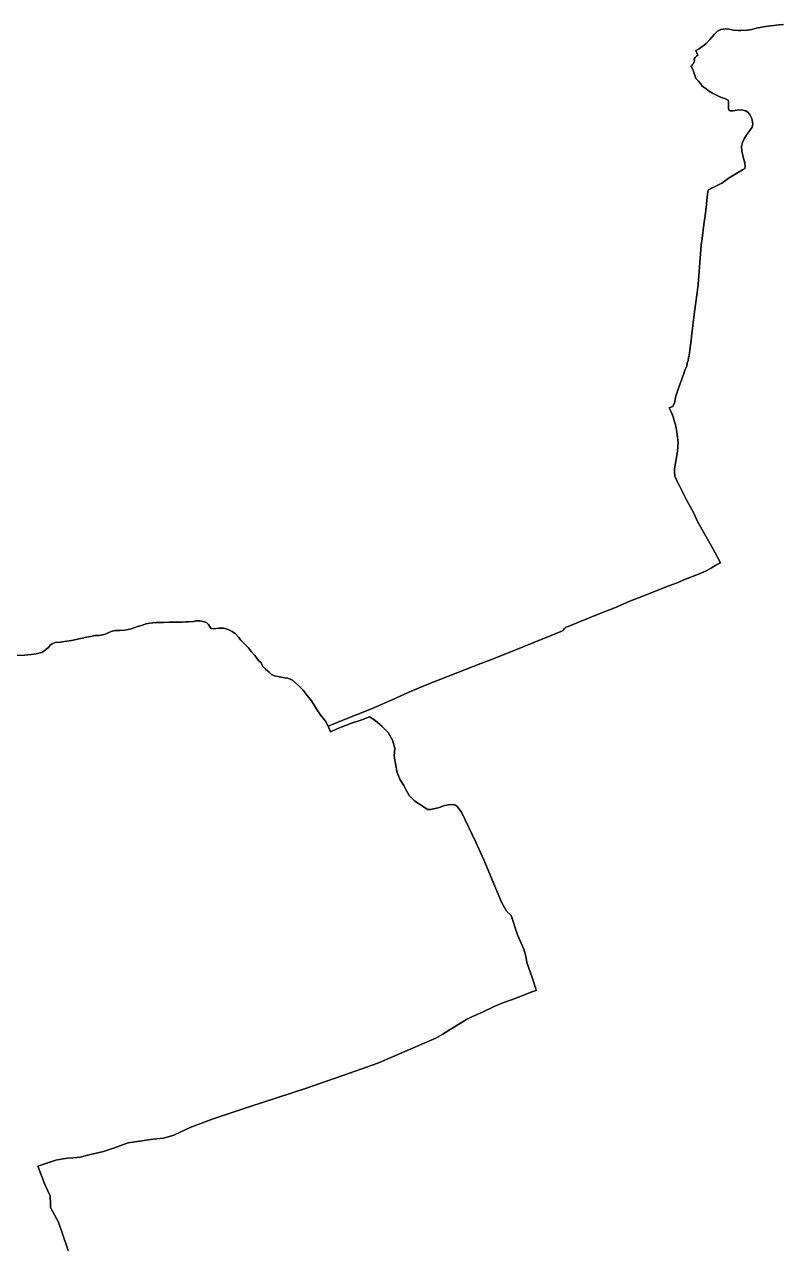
# Model space of a CAD drawing. Header units: metres. Extents: x 245125 to 394351, y 270578 to 4233311.
# Drawn here: x 279087 to 280437, y 4221557 to 4223732 of the extents above; entities that cross this region are included whole.
import ezdxf
from ezdxf.lldxf.tags import DXFTag

# ---------------------------------------------------------------- set-up
doc = ezdxf.new("R2010")
doc.units = ezdxf.units.M
doc.layers.add('ASTOTA', color=7, linetype='Continuous')
doc.layers.add('ΟΡΙΑ ΟΤΑ', color=7, linetype='Continuous')
tags = doc.linetypes.add('HIDDEN', pattern=[0.375, 0.25, -0.125]).pattern_tags.tags
tags[6:7] = [DXFTag(74, 4), DXFTag(75, 0), DXFTag(340, '0'), DXFTag(46, 1.0), DXFTag(50, 0.0), DXFTag(44, 0.0), DXFTag(45, 0.0)]
tags[4:5] = [DXFTag(74, 4), DXFTag(75, 0), DXFTag(340, '0'), DXFTag(46, 1.0), DXFTag(50, 0.0), DXFTag(44, 0.0), DXFTag(45, 0.0)]

msp = doc.modelspace()

# ---------------------------------------------------------------- linework, layer by layer
at = {"layer": 'ASTOTA', "color": 253, "linetype": 'HIDDEN', "ltscale": 300}
for points in [[(280440.6, 4223731.7), (280432.7, 4223730.7), (280408.8, 4223727.9), (280402.3, 4223726.5), (280392.7, 4223724.9), (280384.5, 4223722.8), (280376, 4223721.5), (280364.8, 4223720.7), (280359.9, 4223720.7), (280351.8, 4223721.3), (280343.1, 4223722.9), (280337.2, 4223723.5), (280329, 4223722.7), (280323.2, 4223719.6), (280317.5, 4223714.4), (280309.4, 4223704.6), (280302.7, 4223697.6), (280298.7, 4223694.1), (280294.1, 4223690.9), (280290.5, 4223688.3), (280284.1, 4223685.1), (280288.2, 4223676.8), (280286.4, 4223675.8), (280282.9, 4223672.9), (280281.6, 4223669.7), (280281.7, 4223666.4), (280280.1, 4223661.8), (280278.1, 4223659.4), (280276.2, 4223656.8), (280280, 4223648.7), (280280.6, 4223645.5), (280282.6, 4223641.3), (280284.4, 4223635.3), (280288.6, 4223630.8), (280292.6, 4223626.5), (280295.5, 4223621.7), (280300.2, 4223618.5), (280302.6, 4223616.9), (280307.1, 4223613.2), (280314.1, 4223609.1), (280321.1, 4223605.6), (280327.2, 4223602.5), (280332.2, 4223601), (280337.4, 4223599.1), (280341.8, 4223596.4), (280342.7, 4223594.2), (280342.9, 4223589), (280342.7, 4223582.5), (280343.3, 4223578.7), (280345.8, 4223577.3), (280351.2, 4223577.3), (280357.3, 4223578.7), (280365.2, 4223579.6), (280373.5, 4223577.7), (280377.5, 4223574.5), (280381.5, 4223569.6), (280384.3, 4223563.8), (280386.3, 4223554.6), (280384.7, 4223548.3), (280380.9, 4223542.5), (280375.4, 4223535.3), (280370.4, 4223527.6), (280367.6, 4223521.1), (280366, 4223513.9), (280366.4, 4223505.5), (280369.1, 4223492.6), (280371.5, 4223484.8), (280372.5, 4223478.3), (280371.5, 4223474.6), (280367.7, 4223472.1), (280344, 4223457.8), (280330.6, 4223448.6), (280321.3, 4223443.5), (280310.6, 4223438.4), (280306.5, 4223436.3), (280305.2, 4223429), (280304.1, 4223418.3), (280303.2, 4223410.4), (280300.8, 4223390.2), (280298.9, 4223375), (280295.6, 4223349.9), (280294, 4223338), (280288.8, 4223267.8), (280286.5, 4223253.8), (280282.1, 4223219), (280276.6, 4223175), (280275.8, 4223167.8), (280273.6, 4223151.5), (280272.8, 4223145.6), (280271.3, 4223137), (280270.7, 4223132.2), (280269.2, 4223127.4), (280268.2, 4223122.2), (280265, 4223115), (280263.6, 4223110.7), (280258.7, 4223097.5), (280256.3, 4223091), (280252.7, 4223080.9), (280250.5, 4223074), (280248.9, 4223068.6), (280246.5, 4223057), (280243.4, 4223050.2), (280240, 4223048.8), (280236.8, 4223047.8), (280239.8, 4223042), (280241.5, 4223038), (280243.7, 4223032.1), (280245.7, 4223025.4), (280247.9, 4223017.5), (280249.1, 4223011.5), (280250.3, 4223004.5), (280251.9, 4222995.9), (280252.4, 4222990.4), (280252.6, 4222986), (280252.2, 4222978), (280251.6, 4222970.7), (280250.3, 4222962.9), (280247.8, 4222946.4), (280246.5, 4222938.3), (280246.5, 4222933.5), (280247.2, 4222926.8), (280249.5, 4222920.3), (280254.3, 4222911.1), (280259.5, 4222900.6), (280268.5, 4222882.5), (280280, 4222861.1), (280287.3, 4222845.3), (280314.5, 4222797), (280323, 4222781.4), (280328.3, 4222771.2), (280319.8, 4222767.1), (280312.4, 4222762.5), (280304, 4222757.8), (280296.2, 4222754.4), (280286.2, 4222750.2), (280266.2, 4222742.3), (280250.8, 4222735.6), (280236.4, 4222730.5), (280189.8, 4222711.8), (280166.9, 4222702.9), (280141, 4222692), (280111.7, 4222680.5), (280073.8, 4222664.8), (280056.6, 4222658), (280052.4, 4222656.8), (280050.8, 4222654.8), (280046.4, 4222650.5), (279960.2, 4222615.4), (279916.8, 4222597.9), (279901.1, 4222591.8), (279802.2, 4222553.5), (279775.3, 4222542), (279764.8, 4222537.2), (279758.3, 4222534.2), (279749.4, 4222530.1), (279705.9, 4222510.9), (279680.3, 4222501.1), (279660.6, 4222493.4), (279634.5, 4222482.5), (279628.8, 4222480.1), (279624.1, 4222489.3), (279614.6, 4222501.1), (279608.7, 4222510), (279599, 4222525.5), (279591.3, 4222535), (279584, 4222544.4), (279575.8, 4222553), (279565.1, 4222562.1), (279556.5, 4222565.7), (279551.2, 4222566.7), (279544.4, 4222567.8), (279539.6, 4222568.9), (279533.2, 4222569.9), (279527.4, 4222572.4), (279523.2, 4222576.4), (279516.9, 4222581.8), (279512.3, 4222586.4), (279508.9, 4222593.2), (279504.3, 4222597.4), (279501.7, 4222601.2), (279497.3, 4222606.8), (279491.7, 4222613), (279486.4, 4222619.7), (279472.8, 4222633.4), (279469, 4222638.7), (279463.3, 4222644.6), (279457.4, 4222649.3), (279450.2, 4222652.6), (279442.6, 4222654.9), (279434.4, 4222655.1), (279424.3, 4222653.8), (279419.7, 4222654.6), (279417.1, 4222658.6), (279415.4, 4222661.5), (279411.8, 4222664.8), (279405.7, 4222667.1), (279399.9, 4222668.2), (279392.1, 4222667.9), (279389.2, 4222667.1), (279379.8, 4222666.5), (279374.7, 4222666.1), (279368.2, 4222665.9), (279357.5, 4222665.4), (279345, 4222665.4), (279334.8, 4222664.9), (279328.6, 4222664.9), (279321.7, 4222664.9), (279315.9, 4222664.5), (279310.6, 4222664.1), (279303.9, 4222662.5), (279295.7, 4222659.8), (279288.8, 4222657.8), (279282.6, 4222655.6), (279277.1, 4222654), (279272.2, 4222652.7), (279265.2, 4222651.3), (279257.3, 4222650.8), (279251.9, 4222650.8), (279249, 4222651), (279243.6, 4222649.7), (279238.7, 4222647.8), (279234.2, 4222645.2), (279230.7, 4222644), (279225.9, 4222643.1), (279220.5, 4222641.8), (279216.1, 4222641.9), (279212.4, 4222642.1), (279207.6, 4222641), (279198.2, 4222638.7), (279189.8, 4222637.2), (279171.2, 4222632.8), (279162.4, 4222631.5), (279150.8, 4222630.2), (279142, 4222629.2), (279136.6, 4222627.1), (279133.5, 4222625.1), (279129.6, 4222620.3), (279126, 4222617.4), (279121.3, 4222613.8), (279117.8, 4222611.8), (279112.9, 4222610.4), (279107.9, 4222609.3), (279099, 4222607.9), (279086.9, 4222607.1), (279057, 4222605.8)], [(279178.4, 4221505.5), (279147.6, 4221595.7), (279133.6, 4221622), (279133.4, 4221627.6), (279132.7, 4221642.7), (279128.6, 4221651.7), (279123.5, 4221662.8), (279112, 4221692.6), (279110.8, 4221695.7), (279143.1, 4221706.3), (279152.5, 4221708.3), (279163.6, 4221710.1), (279174.7, 4221710.4), (279187.1, 4221711.8), (279196.8, 4221714.5), (279228, 4221721.8), (279243.8, 4221727.3), (279272.2, 4221737.2), (279291.9, 4221740), (279316.4, 4221743.8), (279335.1, 4221745.5), (279353.7, 4221751), (279383.7, 4221765.1), (279385.8, 4221765.9), (279423.7, 4221780), (279487.5, 4221801.5), (279588, 4221834.1), (279666.8, 4221861.6), (279717, 4221879), (279808.4, 4221918.2), (279820.5, 4221923.7), (279833.4, 4221931.2), (279846, 4221939.5), (279875.4, 4221956.9), (279886.2, 4221962.4), (279903.9, 4221970.3), (279924.7, 4221980.3), (279940.4, 4221986.9), (279955.4, 4221992.3), (279972.9, 4221998.6), (279992.1, 4222006.4), (279999.7, 4222008.9), (279999.1, 4222011.8), (279992.7, 4222031.9), (279983, 4222058.8), (279981.1, 4222070), (279977.4, 4222082.6), (279966.5, 4222107.9), (279955, 4222142.4), (279946.7, 4222150.2), (279938, 4222166.5), (279906.4, 4222241.6), (279891.8, 4222273.1), (279866.6, 4222326.6), (279858.6, 4222337), (279854.4, 4222339.9), (279846.7, 4222340.6), (279836.6, 4222338.6), (279824.9, 4222334.3), (279810.9, 4222331.4), (279805.9, 4222331.9), (279796.2, 4222337.9), (279783.3, 4222346.6), (279773.2, 4222356.7), (279767.2, 4222367), (279763.9, 4222374.5), (279756.9, 4222384.7), (279751.5, 4222397.7), (279748.5, 4222412.9), (279746.3, 4222427.3), (279747.4, 4222440.8), (279743.6, 4222455.4), (279735.4, 4222469.2), (279724.7, 4222479.8), (279712.1, 4222491), (279702.2, 4222496.7), (279688.7, 4222491.8), (279670.4, 4222485.4), (279648.8, 4222477.2), (279633.1, 4222470.4), (279628.8, 4222480.1), (279634.5, 4222482.5), (279660.6, 4222493.4), (279680.3, 4222501.1), (279705.9, 4222510.9), (279749.4, 4222530.1), (279758.3, 4222534.2), (279764.8, 4222537.2), (279775.3, 4222542), (279802.2, 4222553.5), (279901.1, 4222591.8), (279916.8, 4222597.9), (279960.2, 4222615.4), (280046.4, 4222650.5), (280050.8, 4222654.8), (280052.4, 4222656.8), (280056.6, 4222658), (280073.8, 4222664.8), (280111.7, 4222680.5), (280141, 4222692), (280166.9, 4222702.9), (280189.8, 4222711.8), (280236.4, 4222730.5), (280250.8, 4222735.6), (280266.2, 4222742.3), (280286.2, 4222750.2), (280296.2, 4222754.4), (280304, 4222757.8), (280312.4, 4222762.5), (280319.8, 4222767.1), (280328.3, 4222771.2), (280323, 4222781.4), (280314.5, 4222797), (280287.3, 4222845.3), (280280, 4222861.1), (280268.5, 4222882.5), (280259.5, 4222900.6), (280254.3, 4222911.1), (280249.5, 4222920.3), (280247.2, 4222926.8), (280246.5, 4222933.5), (280246.5, 4222938.3), (280247.8, 4222946.4), (280250.3, 4222962.9), (280251.6, 4222970.7), (280252.2, 4222978), (280252.6, 4222986), (280252.4, 4222990.4), (280251.9, 4222995.9), (280250.3, 4223004.5), (280249.1, 4223011.5), (280247.9, 4223017.5), (280245.7, 4223025.4), (280243.7, 4223032.1), (280241.5, 4223038), (280239.8, 4223042), (280236.8, 4223047.8), (280240, 4223048.8), (280243.4, 4223050.2), (280246.5, 4223057), (280248.9, 4223068.6), (280250.5, 4223074), (280252.7, 4223080.9), (280256.3, 4223091), (280258.7, 4223097.5), (280263.6, 4223110.7), (280265, 4223115), (280268.2, 4223122.2), (280269.2, 4223127.4), (280270.7, 4223132.2), (280271.3, 4223137), (280272.8, 4223145.6), (280273.6, 4223151.5), (280275.8, 4223167.8), (280276.6, 4223175), (280282.1, 4223219), (280286.5, 4223253.8), (280288.8, 4223267.8), (280294, 4223338), (280295.6, 4223349.9), (280298.9, 4223375), (280300.8, 4223390.2), (280303.2, 4223410.4), (280304.1, 4223418.3), (280305.2, 4223429), (280306.5, 4223436.3), (280310.6, 4223438.4), (280321.3, 4223443.5), (280330.6, 4223448.6), (280344, 4223457.8), (280367.7, 4223472.1), (280371.5, 4223474.6), (280372.5, 4223478.3), (280371.5, 4223484.8), (280369.1, 4223492.6), (280366.4, 4223505.5), (280366, 4223513.9), (280367.6, 4223521.1), (280370.4, 4223527.6), (280375.4, 4223535.3), (280380.9, 4223542.5), (280384.7, 4223548.3), (280386.3, 4223554.6), (280384.3, 4223563.8), (280381.5, 4223569.6), (280377.5, 4223574.5), (280373.5, 4223577.7), (280365.2, 4223579.6), (280357.3, 4223578.7), (280351.2, 4223577.3), (280345.8, 4223577.3), (280343.3, 4223578.7), (280342.7, 4223582.5), (280342.9, 4223589), (280342.7, 4223594.2), (280341.8, 4223596.4), (280337.4, 4223599.1), (280332.2, 4223601), (280327.2, 4223602.5), (280321.1, 4223605.6), (280314.1, 4223609.1), (280307.1, 4223613.2), (280302.6, 4223616.9), (280300.2, 4223618.5), (280295.5, 4223621.7), (280292.6, 4223626.5), (280288.6, 4223630.8), (280284.4, 4223635.3), (280282.6, 4223641.3), (280280.6, 4223645.5), (280280, 4223648.7), (280276.2, 4223656.8), (280278.1, 4223659.4), (280280.1, 4223661.8), (280281.7, 4223666.4), (280281.6, 4223669.7), (280282.9, 4223672.9), (280286.4, 4223675.8), (280288.2, 4223676.8), (280284.1, 4223685.1), (280290.5, 4223688.3), (280294.1, 4223690.9), (280298.7, 4223694.1), (280302.7, 4223697.6), (280309.4, 4223704.6), (280317.5, 4223714.4), (280323.2, 4223719.6), (280329, 4223722.7), (280337.2, 4223723.5), (280343.1, 4223722.9), (280351.8, 4223721.3), (280359.9, 4223720.7), (280364.8, 4223720.7), (280376, 4223721.5), (280384.5, 4223722.8), (280392.7, 4223724.9), (280402.3, 4223726.5), (280408.8, 4223727.9), (280432.7, 4223730.7), (280440.6, 4223731.7)], [(279178.4, 4221505.5), (279147.6, 4221595.7), (279133.6, 4221622), (279133.4, 4221627.6), (279132.7, 4221642.7), (279128.6, 4221651.7), (279123.5, 4221662.8), (279112, 4221692.6), (279110.8, 4221695.7), (279143.1, 4221706.3), (279152.5, 4221708.3), (279163.6, 4221710.1), (279174.7, 4221710.4), (279187.1, 4221711.8), (279196.8, 4221714.5), (279228, 4221721.8), (279243.8, 4221727.3), (279272.2, 4221737.2), (279291.9, 4221740), (279316.4, 4221743.8), (279335.1, 4221745.5), (279353.7, 4221751), (279383.7, 4221765.1), (279385.8, 4221765.9), (279423.7, 4221780), (279487.5, 4221801.5), (279588, 4221834.1), (279666.8, 4221861.6), (279717, 4221879), (279808.4, 4221918.2), (279820.5, 4221923.7), (279833.4, 4221931.2), (279846, 4221939.5), (279875.4, 4221956.9), (279886.2, 4221962.4), (279903.9, 4221970.3), (279924.7, 4221980.3), (279940.4, 4221986.9), (279955.4, 4221992.3), (279972.9, 4221998.6), (279992.1, 4222006.4), (279999.7, 4222008.9), (279999.1, 4222011.8), (279992.7, 4222031.9), (279983, 4222058.8), (279981.1, 4222070), (279977.4, 4222082.6), (279966.5, 4222107.9), (279955, 4222142.4), (279946.7, 4222150.2), (279938, 4222166.5), (279906.4, 4222241.6), (279891.8, 4222273.1), (279866.6, 4222326.6), (279858.6, 4222337), (279854.4, 4222339.9), (279846.7, 4222340.6), (279836.6, 4222338.6), (279824.9, 4222334.3), (279810.9, 4222331.4), (279805.9, 4222331.9), (279796.2, 4222337.9), (279783.3, 4222346.6), (279773.2, 4222356.7), (279767.2, 4222367), (279763.9, 4222374.5), (279756.9, 4222384.7), (279751.5, 4222397.7), (279748.5, 4222412.9), (279746.3, 4222427.3), (279747.4, 4222440.8), (279743.6, 4222455.4), (279735.4, 4222469.2), (279724.7, 4222479.8), (279712.1, 4222491), (279702.2, 4222496.7), (279688.7, 4222491.8), (279670.4, 4222485.4), (279648.8, 4222477.2), (279633.1, 4222470.4), (279628.8, 4222480.1), (279634.5, 4222482.5), (279660.6, 4222493.4), (279680.3, 4222501.1), (279705.9, 4222510.9), (279749.4, 4222530.1), (279758.3, 4222534.2), (279764.8, 4222537.2), (279775.3, 4222542), (279802.2, 4222553.5), (279901.1, 4222591.8), (279916.8, 4222597.9), (279960.2, 4222615.4), (280046.4, 4222650.5), (280050.8, 4222654.8), (280052.4, 4222656.8), (280056.6, 4222658), (280073.8, 4222664.8), (280111.7, 4222680.5), (280141, 4222692), (280166.9, 4222702.9), (280189.8, 4222711.8), (280236.4, 4222730.5), (280250.8, 4222735.6), (280266.2, 4222742.3), (280286.2, 4222750.2), (280296.2, 4222754.4), (280304, 4222757.8), (280312.4, 4222762.5), (280319.8, 4222767.1), (280328.3, 4222771.2), (280323, 4222781.4), (280314.5, 4222797), (280287.3, 4222845.3), (280280, 4222861.1), (280268.5, 4222882.5), (280259.5, 4222900.6), (280254.3, 4222911.1), (280249.5, 4222920.3), (280247.2, 4222926.8), (280246.5, 4222933.5), (280246.5, 4222938.3), (280247.8, 4222946.4), (280250.3, 4222962.9), (280251.6, 4222970.7), (280252.2, 4222978), (280252.6, 4222986), (280252.4, 4222990.4), (280251.9, 4222995.9), (280250.3, 4223004.5), (280249.1, 4223011.5), (280247.9, 4223017.5), (280245.7, 4223025.4), (280243.7, 4223032.1), (280241.5, 4223038), (280239.8, 4223042), (280236.8, 4223047.8), (280240, 4223048.8), (280243.4, 4223050.2), (280246.5, 4223057), (280248.9, 4223068.6), (280250.5, 4223074), (280252.7, 4223080.9), (280256.3, 4223091), (280258.7, 4223097.5), (280263.6, 4223110.7), (280265, 4223115), (280268.2, 4223122.2), (280269.2, 4223127.4), (280270.7, 4223132.2), (280271.3, 4223137), (280272.8, 4223145.6), (280273.6, 4223151.5), (280275.8, 4223167.8), (280276.6, 4223175), (280282.1, 4223219), (280286.5, 4223253.8), (280288.8, 4223267.8), (280294, 4223338), (280295.6, 4223349.9), (280298.9, 4223375), (280300.8, 4223390.2), (280303.2, 4223410.4), (280304.1, 4223418.3), (280305.2, 4223429), (280306.5, 4223436.3), (280310.6, 4223438.4), (280321.3, 4223443.5), (280330.6, 4223448.6), (280344, 4223457.8), (280367.7, 4223472.1), (280371.5, 4223474.6), (280372.5, 4223478.3), (280371.5, 4223484.8), (280369.1, 4223492.6), (280366.4, 4223505.5), (280366, 4223513.9), (280367.6, 4223521.1), (280370.4, 4223527.6), (280375.4, 4223535.3), (280380.9, 4223542.5), (280384.7, 4223548.3), (280386.3, 4223554.6), (280384.3, 4223563.8), (280381.5, 4223569.6), (280377.5, 4223574.5), (280373.5, 4223577.7), (280365.2, 4223579.6), (280357.3, 4223578.7), (280351.2, 4223577.3), (280345.8, 4223577.3), (280343.3, 4223578.7), (280342.7, 4223582.5), (280342.9, 4223589), (280342.7, 4223594.2), (280341.8, 4223596.4), (280337.4, 4223599.1), (280332.2, 4223601), (280327.2, 4223602.5), (280321.1, 4223605.6), (280314.1, 4223609.1), (280307.1, 4223613.2), (280302.6, 4223616.9), (280300.2, 4223618.5), (280295.5, 4223621.7), (280292.6, 4223626.5), (280288.6, 4223630.8), (280284.4, 4223635.3), (280282.6, 4223641.3), (280280.6, 4223645.5), (280280, 4223648.7), (280276.2, 4223656.8), (280278.1, 4223659.4), (280280.1, 4223661.8), (280281.7, 4223666.4), (280281.6, 4223669.7), (280282.9, 4223672.9), (280286.4, 4223675.8), (280288.2, 4223676.8), (280284.1, 4223685.1), (280290.5, 4223688.3), (280294.1, 4223690.9), (280298.7, 4223694.1), (280302.7, 4223697.6), (280309.4, 4223704.6), (280317.5, 4223714.4), (280323.2, 4223719.6), (280329, 4223722.7), (280337.2, 4223723.5), (280343.1, 4223722.9), (280351.8, 4223721.3), (280359.9, 4223720.7), (280364.8, 4223720.7), (280376, 4223721.5), (280384.5, 4223722.8), (280392.7, 4223724.9), (280402.3, 4223726.5), (280408.8, 4223727.9), (280432.7, 4223730.7), (280440.6, 4223731.7)], [(279178.4, 4221505.5), (279147.6, 4221595.7), (279133.6, 4221622), (279133.4, 4221627.6), (279132.7, 4221642.7), (279128.6, 4221651.7), (279123.5, 4221662.8), (279112, 4221692.6), (279110.8, 4221695.7), (279143.1, 4221706.3), (279152.5, 4221708.3), (279163.6, 4221710.1), (279174.7, 4221710.4), (279187.1, 4221711.8), (279196.8, 4221714.5), (279228, 4221721.8), (279243.8, 4221727.3), (279272.2, 4221737.2), (279291.9, 4221740), (279316.4, 4221743.8), (279335.1, 4221745.5), (279353.7, 4221751), (279383.7, 4221765.1), (279385.8, 4221765.9), (279423.7, 4221780), (279487.5, 4221801.5), (279588, 4221834.1), (279666.8, 4221861.6), (279717, 4221879), (279808.4, 4221918.2), (279820.5, 4221923.7), (279833.4, 4221931.2), (279846, 4221939.5), (279875.4, 4221956.9), (279886.2, 4221962.4), (279903.9, 4221970.3), (279924.7, 4221980.3), (279940.4, 4221986.9), (279955.4, 4221992.3), (279972.9, 4221998.6), (279992.1, 4222006.4), (279999.7, 4222008.9), (279999.1, 4222011.8), (279992.7, 4222031.9), (279983, 4222058.8), (279981.1, 4222070), (279977.4, 4222082.6), (279966.5, 4222107.9), (279955, 4222142.4), (279946.7, 4222150.2), (279938, 4222166.5), (279906.4, 4222241.6), (279891.8, 4222273.1), (279866.6, 4222326.6), (279858.6, 4222337), (279854.4, 4222339.9), (279846.7, 4222340.6), (279836.6, 4222338.6), (279824.9, 4222334.3), (279810.9, 4222331.4), (279805.9, 4222331.9), (279796.2, 4222337.9), (279783.3, 4222346.6), (279773.2, 4222356.7), (279767.2, 4222367), (279763.9, 4222374.5), (279756.9, 4222384.7), (279751.5, 4222397.7), (279748.5, 4222412.9), (279746.3, 4222427.3), (279747.4, 4222440.8), (279743.6, 4222455.4), (279735.4, 4222469.2), (279724.7, 4222479.8), (279712.1, 4222491), (279702.2, 4222496.7), (279688.7, 4222491.8), (279670.4, 4222485.4), (279648.8, 4222477.2), (279633.1, 4222470.4), (279628.8, 4222480.1), (279634.5, 4222482.5), (279660.6, 4222493.4), (279680.3, 4222501.1), (279705.9, 4222510.9), (279749.4, 4222530.1), (279758.3, 4222534.2), (279764.8, 4222537.2), (279775.3, 4222542), (279802.2, 4222553.5), (279901.1, 4222591.8), (279916.8, 4222597.9), (279960.2, 4222615.4), (280046.4, 4222650.5), (280050.8, 4222654.8), (280052.4, 4222656.8), (280056.6, 4222658), (280073.8, 4222664.8), (280111.7, 4222680.5), (280141, 4222692), (280166.9, 4222702.9), (280189.8, 4222711.8), (280236.4, 4222730.5), (280250.8, 4222735.6), (280266.2, 4222742.3), (280286.2, 4222750.2), (280296.2, 4222754.4), (280304, 4222757.8), (280312.4, 4222762.5), (280319.8, 4222767.1), (280328.3, 4222771.2), (280323, 4222781.4), (280314.5, 4222797), (280287.3, 4222845.3), (280280, 4222861.1), (280268.5, 4222882.5), (280259.5, 4222900.6), (280254.3, 4222911.1), (280249.5, 4222920.3), (280247.2, 4222926.8), (280246.5, 4222933.5), (280246.5, 4222938.3), (280247.8, 4222946.4), (280250.3, 4222962.9), (280251.6, 4222970.7), (280252.2, 4222978), (280252.6, 4222986), (280252.4, 4222990.4), (280251.9, 4222995.9), (280250.3, 4223004.5), (280249.1, 4223011.5), (280247.9, 4223017.5), (280245.7, 4223025.4), (280243.7, 4223032.1), (280241.5, 4223038), (280239.8, 4223042), (280236.8, 4223047.8), (280240, 4223048.8), (280243.4, 4223050.2), (280246.5, 4223057), (280248.9, 4223068.6), (280250.5, 4223074), (280252.7, 4223080.9), (280256.3, 4223091), (280258.7, 4223097.5), (280263.6, 4223110.7), (280265, 4223115), (280268.2, 4223122.2), (280269.2, 4223127.4), (280270.7, 4223132.2), (280271.3, 4223137), (280272.8, 4223145.6), (280273.6, 4223151.5), (280275.8, 4223167.8), (280276.6, 4223175), (280282.1, 4223219), (280286.5, 4223253.8), (280288.8, 4223267.8), (280294, 4223338), (280295.6, 4223349.9), (280298.9, 4223375), (280300.8, 4223390.2), (280303.2, 4223410.4), (280304.1, 4223418.3), (280305.2, 4223429), (280306.5, 4223436.3), (280310.6, 4223438.4), (280321.3, 4223443.5), (280330.6, 4223448.6), (280344, 4223457.8), (280367.7, 4223472.1), (280371.5, 4223474.6), (280372.5, 4223478.3), (280371.5, 4223484.8), (280369.1, 4223492.6), (280366.4, 4223505.5), (280366, 4223513.9), (280367.6, 4223521.1), (280370.4, 4223527.6), (280375.4, 4223535.3), (280380.9, 4223542.5), (280384.7, 4223548.3), (280386.3, 4223554.6), (280384.3, 4223563.8), (280381.5, 4223569.6), (280377.5, 4223574.5), (280373.5, 4223577.7), (280365.2, 4223579.6), (280357.3, 4223578.7), (280351.2, 4223577.3), (280345.8, 4223577.3), (280343.3, 4223578.7), (280342.7, 4223582.5), (280342.9, 4223589), (280342.7, 4223594.2), (280341.8, 4223596.4), (280337.4, 4223599.1), (280332.2, 4223601), (280327.2, 4223602.5), (280321.1, 4223605.6), (280314.1, 4223609.1), (280307.1, 4223613.2), (280302.6, 4223616.9), (280300.2, 4223618.5), (280295.5, 4223621.7), (280292.6, 4223626.5), (280288.6, 4223630.8), (280284.4, 4223635.3), (280282.6, 4223641.3), (280280.6, 4223645.5), (280280, 4223648.7), (280276.2, 4223656.8), (280278.1, 4223659.4), (280280.1, 4223661.8), (280281.7, 4223666.4), (280281.6, 4223669.7), (280282.9, 4223672.9), (280286.4, 4223675.8), (280288.2, 4223676.8), (280284.1, 4223685.1), (280290.5, 4223688.3), (280294.1, 4223690.9), (280298.7, 4223694.1), (280302.7, 4223697.6), (280309.4, 4223704.6), (280317.5, 4223714.4), (280323.2, 4223719.6), (280329, 4223722.7), (280337.2, 4223723.5), (280343.1, 4223722.9), (280351.8, 4223721.3), (280359.9, 4223720.7), (280364.8, 4223720.7), (280376, 4223721.5), (280384.5, 4223722.8), (280392.7, 4223724.9), (280402.3, 4223726.5), (280408.8, 4223727.9), (280432.7, 4223730.7), (280440.6, 4223731.7)]]:
    msp.add_lwpolyline(points, dxfattribs=at)
at = {"layer": 'ΟΡΙΑ ΟΤΑ'}
for points in [[(280440.6, 4223731.7), (280432.7, 4223730.7), (280408.8, 4223727.9), (280402.3, 4223726.5), (280392.7, 4223724.9), (280384.5, 4223722.8), (280376, 4223721.5), (280364.8, 4223720.7), (280359.9, 4223720.7), (280351.8, 4223721.3), (280343.1, 4223722.9), (280337.2, 4223723.5), (280329, 4223722.7), (280323.2, 4223719.6), (280317.5, 4223714.4), (280309.4, 4223704.6), (280302.7, 4223697.6), (280298.7, 4223694.1), (280294.1, 4223690.9), (280290.5, 4223688.3), (280284.1, 4223685.1), (280288.2, 4223676.8), (280286.4, 4223675.8), (280282.9, 4223672.9), (280281.6, 4223669.7), (280281.7, 4223666.4), (280280.1, 4223661.8), (280278.1, 4223659.4), (280276.2, 4223656.8), (280280, 4223648.7), (280280.6, 4223645.5), (280282.6, 4223641.3), (280284.4, 4223635.3), (280288.6, 4223630.8), (280292.6, 4223626.5), (280295.5, 4223621.7), (280300.2, 4223618.5), (280302.6, 4223616.9), (280307.1, 4223613.2), (280314.1, 4223609.1), (280321.1, 4223605.6), (280327.2, 4223602.5), (280332.2, 4223601), (280337.4, 4223599.1), (280341.8, 4223596.4), (280342.7, 4223594.2), (280342.9, 4223589), (280342.7, 4223582.5), (280343.3, 4223578.7), (280345.8, 4223577.3), (280351.2, 4223577.3), (280357.3, 4223578.7), (280365.2, 4223579.6), (280373.5, 4223577.7), (280377.5, 4223574.5), (280381.5, 4223569.6), (280384.3, 4223563.8), (280386.3, 4223554.6), (280384.7, 4223548.3), (280380.9, 4223542.5), (280375.4, 4223535.3), (280370.4, 4223527.6), (280367.6, 4223521.1), (280366, 4223513.9), (280366.4, 4223505.5), (280369.1, 4223492.6), (280371.5, 4223484.8), (280372.5, 4223478.3), (280371.5, 4223474.6), (280367.7, 4223472.1), (280344, 4223457.8), (280330.6, 4223448.6), (280321.3, 4223443.5), (280310.6, 4223438.4), (280306.5, 4223436.3), (280305.2, 4223429), (280304.1, 4223418.3), (280303.2, 4223410.4), (280300.8, 4223390.2), (280298.9, 4223375), (280295.6, 4223349.9), (280294, 4223338), (280288.8, 4223267.8), (280286.5, 4223253.8), (280282.1, 4223219), (280276.6, 4223175), (280275.8, 4223167.8), (280273.6, 4223151.5), (280272.8, 4223145.6), (280271.3, 4223137), (280270.7, 4223132.2), (280269.2, 4223127.4), (280268.2, 4223122.2), (280265, 4223115), (280263.6, 4223110.7), (280258.7, 4223097.5), (280256.3, 4223091), (280252.7, 4223080.9), (280250.5, 4223074), (280248.9, 4223068.6), (280246.5, 4223057), (280243.4, 4223050.2), (280240, 4223048.8), (280236.8, 4223047.8), (280239.8, 4223042), (280241.5, 4223038), (280243.7, 4223032.1), (280245.7, 4223025.4), (280247.9, 4223017.5), (280249.1, 4223011.5), (280250.3, 4223004.5), (280251.9, 4222995.9), (280252.4, 4222990.4), (280252.6, 4222986), (280252.2, 4222978), (280251.6, 4222970.7), (280250.3, 4222962.9), (280247.8, 4222946.4), (280246.5, 4222938.3), (280246.5, 4222933.5), (280247.2, 4222926.8), (280249.5, 4222920.3), (280254.3, 4222911.1), (280259.5, 4222900.6), (280268.5, 4222882.5), (280280, 4222861.1), (280287.3, 4222845.3), (280314.5, 4222797), (280323, 4222781.4), (280328.3, 4222771.2), (280319.8, 4222767.1), (280312.4, 4222762.5), (280304, 4222757.8), (280296.2, 4222754.4), (280286.2, 4222750.2), (280266.2, 4222742.3), (280250.8, 4222735.6), (280236.4, 4222730.5), (280189.8, 4222711.8), (280166.9, 4222702.9), (280141, 4222692), (280111.7, 4222680.5), (280073.8, 4222664.8), (280056.6, 4222658), (280052.4, 4222656.8), (280050.8, 4222654.8), (280046.4, 4222650.5), (279960.2, 4222615.4), (279916.8, 4222597.9), (279901.1, 4222591.8), (279802.2, 4222553.5), (279775.3, 4222542), (279764.8, 4222537.2), (279758.3, 4222534.2), (279749.4, 4222530.1), (279705.9, 4222510.9), (279680.3, 4222501.1), (279660.6, 4222493.4), (279634.5, 4222482.5), (279628.8, 4222480.1), (279624.1, 4222489.3), (279614.6, 4222501.1), (279608.7, 4222510), (279599, 4222525.5), (279591.3, 4222535), (279584, 4222544.4), (279575.8, 4222553), (279565.1, 4222562.1), (279556.5, 4222565.7), (279551.2, 4222566.7), (279544.4, 4222567.8), (279539.6, 4222568.9), (279533.2, 4222569.9), (279527.4, 4222572.4), (279523.2, 4222576.4), (279516.9, 4222581.8), (279512.3, 4222586.4), (279508.9, 4222593.2), (279504.3, 4222597.4), (279501.7, 4222601.2), (279497.3, 4222606.8), (279491.7, 4222613), (279486.4, 4222619.7), (279472.8, 4222633.4), (279469, 4222638.7), (279463.3, 4222644.6), (279457.4, 4222649.3), (279450.2, 4222652.6), (279442.6, 4222654.9), (279434.4, 4222655.1), (279424.3, 4222653.8), (279419.7, 4222654.6), (279417.1, 4222658.6), (279415.4, 4222661.5), (279411.8, 4222664.8), (279405.7, 4222667.1), (279399.9, 4222668.2), (279392.1, 4222667.9), (279389.2, 4222667.1), (279379.8, 4222666.5), (279374.7, 4222666.1), (279368.2, 4222665.9), (279357.5, 4222665.4), (279345, 4222665.4), (279334.8, 4222664.9), (279328.6, 4222664.9), (279321.7, 4222664.9), (279315.9, 4222664.5), (279310.6, 4222664.1), (279303.9, 4222662.5), (279295.7, 4222659.8), (279288.8, 4222657.8), (279282.6, 4222655.6), (279277.1, 4222654), (279272.2, 4222652.7), (279265.2, 4222651.3), (279257.3, 4222650.8), (279251.9, 4222650.8), (279249, 4222651), (279243.6, 4222649.7), (279238.7, 4222647.8), (279234.2, 4222645.2), (279230.7, 4222644), (279225.9, 4222643.1), (279220.5, 4222641.8), (279216.1, 4222641.9), (279212.4, 4222642.1), (279207.6, 4222641), (279198.2, 4222638.7), (279189.8, 4222637.2), (279171.2, 4222632.8), (279162.4, 4222631.5), (279150.8, 4222630.2), (279142, 4222629.2), (279136.6, 4222627.1), (279133.5, 4222625.1), (279129.6, 4222620.3), (279126, 4222617.4), (279121.3, 4222613.8), (279117.8, 4222611.8), (279112.9, 4222610.4), (279107.9, 4222609.3), (279099, 4222607.9), (279086.9, 4222607.1), (279057, 4222605.8)], [(279057, 4222605.8), (279086.9, 4222607.1), (279099, 4222607.9), (279107.9, 4222609.3), (279112.9, 4222610.4), (279117.8, 4222611.8), (279121.3, 4222613.8), (279126, 4222617.4), (279129.6, 4222620.3), (279133.5, 4222625.1), (279136.6, 4222627.1), (279142, 4222629.2), (279150.8, 4222630.2), (279162.4, 4222631.5), (279171.2, 4222632.8), (279189.8, 4222637.2), (279198.2, 4222638.7), (279207.6, 4222641), (279212.4, 4222642.1), (279216.1, 4222641.9), (279220.5, 4222641.8), (279225.9, 4222643.1), (279230.7, 4222644), (279234.2, 4222645.2), (279238.7, 4222647.8), (279243.6, 4222649.7), (279249, 4222651), (279251.9, 4222650.8), (279257.3, 4222650.8), (279265.2, 4222651.3), (279272.2, 4222652.7), (279277.1, 4222654), (279282.6, 4222655.6), (279288.8, 4222657.8), (279295.7, 4222659.8), (279303.9, 4222662.5), (279310.6, 4222664.1), (279315.9, 4222664.5), (279321.7, 4222664.9), (279328.6, 4222664.9), (279334.8, 4222664.9), (279345, 4222665.4), (279357.5, 4222665.4), (279368.2, 4222665.9), (279374.7, 4222666.1), (279379.8, 4222666.5), (279389.2, 4222667.1), (279392.1, 4222667.9), (279399.9, 4222668.2), (279405.7, 4222667.1), (279411.8, 4222664.8), (279415.4, 4222661.5), (279417.1, 4222658.6), (279419.7, 4222654.6), (279424.3, 4222653.8), (279434.4, 4222655.1), (279442.6, 4222654.9), (279450.2, 4222652.6), (279457.4, 4222649.3), (279463.3, 4222644.6), (279469, 4222638.7), (279472.8, 4222633.4), (279486.4, 4222619.7), (279491.7, 4222613), (279497.3, 4222606.8), (279501.7, 4222601.2), (279504.3, 4222597.4), (279508.9, 4222593.2), (279512.3, 4222586.4), (279516.9, 4222581.8), (279523.2, 4222576.4), (279527.4, 4222572.4), (279533.2, 4222569.9), (279539.6, 4222568.9), (279544.4, 4222567.8), (279551.2, 4222566.7), (279556.5, 4222565.7), (279565.1, 4222562.1), (279575.8, 4222553), (279584, 4222544.4), (279591.3, 4222535), (279599, 4222525.5), (279608.7, 4222510), (279614.6, 4222501.1), (279624.1, 4222489.3), (279628.8, 4222480.1), (279633.1, 4222470.4), (279648.8, 4222477.2), (279670.4, 4222485.4), (279688.7, 4222491.8), (279702.2, 4222496.7), (279712.1, 4222491), (279724.7, 4222479.8), (279735.4, 4222469.2), (279743.6, 4222455.4), (279747.4, 4222440.8), (279746.3, 4222427.3), (279748.5, 4222412.9), (279751.5, 4222397.7), (279756.9, 4222384.7), (279763.9, 4222374.5), (279767.2, 4222367), (279773.2, 4222356.7), (279783.3, 4222346.6), (279796.2, 4222337.9), (279805.9, 4222331.9), (279810.9, 4222331.4), (279824.9, 4222334.3), (279836.6, 4222338.6), (279846.7, 4222340.6), (279854.4, 4222339.9), (279858.6, 4222337), (279866.6, 4222326.6), (279891.8, 4222273.1), (279906.4, 4222241.6), (279938, 4222166.5), (279946.7, 4222150.2), (279955, 4222142.4), (279966.5, 4222107.9), (279977.4, 4222082.6), (279981.1, 4222070), (279983, 4222058.8), (279992.7, 4222031.9), (279999.1, 4222011.8), (279999.7, 4222008.9), (279992.1, 4222006.4), (279972.9, 4221998.6), (279955.4, 4221992.3), (279940.4, 4221986.9), (279924.7, 4221980.3), (279903.9, 4221970.3), (279886.2, 4221962.4), (279875.4, 4221956.9), (279846, 4221939.5), (279833.4, 4221931.2), (279820.5, 4221923.7), (279808.4, 4221918.2), (279717, 4221879), (279666.8, 4221861.6), (279588, 4221834.1), (279487.5, 4221801.5), (279423.7, 4221780), (279385.8, 4221765.9), (279383.7, 4221765.1), (279353.7, 4221751), (279335.1, 4221745.5), (279316.4, 4221743.8), (279291.9, 4221740), (279272.2, 4221737.2), (279243.8, 4221727.3), (279228, 4221721.8), (279196.8, 4221714.5), (279187.1, 4221711.8), (279174.7, 4221710.4), (279163.6, 4221710.1), (279152.5, 4221708.3), (279143.1, 4221706.3), (279110.8, 4221695.7), (279112, 4221692.6), (279123.5, 4221662.8), (279128.6, 4221651.7), (279132.7, 4221642.7), (279133.4, 4221627.6), (279133.6, 4221622), (279147.6, 4221595.7), (279178.4, 4221505.5)], [(279057, 4222605.8), (279086.9, 4222607.1), (279099, 4222607.9), (279107.9, 4222609.3), (279112.9, 4222610.4), (279117.8, 4222611.8), (279121.3, 4222613.8), (279126, 4222617.4), (279129.6, 4222620.3), (279133.5, 4222625.1), (279136.6, 4222627.1), (279142, 4222629.2), (279150.8, 4222630.2), (279162.4, 4222631.5), (279171.2, 4222632.8), (279189.8, 4222637.2), (279198.2, 4222638.7), (279207.6, 4222641), (279212.4, 4222642.1), (279216.1, 4222641.9), (279220.5, 4222641.8), (279225.9, 4222643.1), (279230.7, 4222644), (279234.2, 4222645.2), (279238.7, 4222647.8), (279243.6, 4222649.7), (279249, 4222651), (279251.9, 4222650.8), (279257.3, 4222650.8), (279265.2, 4222651.3), (279272.2, 4222652.7), (279277.1, 4222654), (279282.6, 4222655.6), (279288.8, 4222657.8), (279295.7, 4222659.8), (279303.9, 4222662.5), (279310.6, 4222664.1), (279315.9, 4222664.5), (279321.7, 4222664.9), (279328.6, 4222664.9), (279334.8, 4222664.9), (279345, 4222665.4), (279357.5, 4222665.4), (279368.2, 4222665.9), (279374.7, 4222666.1), (279379.8, 4222666.5), (279389.2, 4222667.1), (279392.1, 4222667.9), (279399.9, 4222668.2), (279405.7, 4222667.1), (279411.8, 4222664.8), (279415.4, 4222661.5), (279417.1, 4222658.6), (279419.7, 4222654.6), (279424.3, 4222653.8), (279434.4, 4222655.1), (279442.6, 4222654.9), (279450.2, 4222652.6), (279457.4, 4222649.3), (279463.3, 4222644.6), (279469, 4222638.7), (279472.8, 4222633.4), (279486.4, 4222619.7), (279491.7, 4222613), (279497.3, 4222606.8), (279501.7, 4222601.2), (279504.3, 4222597.4), (279508.9, 4222593.2), (279512.3, 4222586.4), (279516.9, 4222581.8), (279523.2, 4222576.4), (279527.4, 4222572.4), (279533.2, 4222569.9), (279539.6, 4222568.9), (279544.4, 4222567.8), (279551.2, 4222566.7), (279556.5, 4222565.7), (279565.1, 4222562.1), (279575.8, 4222553), (279584, 4222544.4), (279591.3, 4222535), (279599, 4222525.5), (279608.7, 4222510), (279614.6, 4222501.1), (279624.1, 4222489.3), (279628.8, 4222480.1), (279633.1, 4222470.4), (279648.8, 4222477.2), (279670.4, 4222485.4), (279688.7, 4222491.8), (279702.2, 4222496.7), (279712.1, 4222491), (279724.7, 4222479.8), (279735.4, 4222469.2), (279743.6, 4222455.4), (279747.4, 4222440.8), (279746.3, 4222427.3), (279748.5, 4222412.9), (279751.5, 4222397.7), (279756.9, 4222384.7), (279763.9, 4222374.5), (279767.2, 4222367), (279773.2, 4222356.7), (279783.3, 4222346.6), (279796.2, 4222337.9), (279805.9, 4222331.9), (279810.9, 4222331.4), (279824.9, 4222334.3), (279836.6, 4222338.6), (279846.7, 4222340.6), (279854.4, 4222339.9), (279858.6, 4222337), (279866.6, 4222326.6), (279891.8, 4222273.1), (279906.4, 4222241.6), (279938, 4222166.5), (279946.7, 4222150.2), (279955, 4222142.4), (279966.5, 4222107.9), (279977.4, 4222082.6), (279981.1, 4222070), (279983, 4222058.8), (279992.7, 4222031.9), (279999.1, 4222011.8), (279999.7, 4222008.9), (279992.1, 4222006.4), (279972.9, 4221998.6), (279955.4, 4221992.3), (279940.4, 4221986.9), (279924.7, 4221980.3), (279903.9, 4221970.3), (279886.2, 4221962.4), (279875.4, 4221956.9), (279846, 4221939.5), (279833.4, 4221931.2), (279820.5, 4221923.7), (279808.4, 4221918.2), (279717, 4221879), (279666.8, 4221861.6), (279588, 4221834.1), (279487.5, 4221801.5), (279423.7, 4221780), (279385.8, 4221765.9), (279383.7, 4221765.1), (279353.7, 4221751), (279335.1, 4221745.5), (279316.4, 4221743.8), (279291.9, 4221740), (279272.2, 4221737.2), (279243.8, 4221727.3), (279228, 4221721.8), (279196.8, 4221714.5), (279187.1, 4221711.8), (279174.7, 4221710.4), (279163.6, 4221710.1), (279152.5, 4221708.3), (279143.1, 4221706.3), (279110.8, 4221695.7), (279112, 4221692.6), (279123.5, 4221662.8), (279128.6, 4221651.7), (279132.7, 4221642.7), (279133.4, 4221627.6), (279133.6, 4221622), (279147.6, 4221595.7), (279178.4, 4221505.5)], [(279057, 4222605.8), (279086.9, 4222607.1), (279099, 4222607.9), (279107.9, 4222609.3), (279112.9, 4222610.4), (279117.8, 4222611.8), (279121.3, 4222613.8), (279126, 4222617.4), (279129.6, 4222620.3), (279133.5, 4222625.1), (279136.6, 4222627.1), (279142, 4222629.2), (279150.8, 4222630.2), (279162.4, 4222631.5), (279171.2, 4222632.8), (279189.8, 4222637.2), (279198.2, 4222638.7), (279207.6, 4222641), (279212.4, 4222642.1), (279216.1, 4222641.9), (279220.5, 4222641.8), (279225.9, 4222643.1), (279230.7, 4222644), (279234.2, 4222645.2), (279238.7, 4222647.8), (279243.6, 4222649.7), (279249, 4222651), (279251.9, 4222650.8), (279257.3, 4222650.8), (279265.2, 4222651.3), (279272.2, 4222652.7), (279277.1, 4222654), (279282.6, 4222655.6), (279288.8, 4222657.8), (279295.7, 4222659.8), (279303.9, 4222662.5), (279310.6, 4222664.1), (279315.9, 4222664.5), (279321.7, 4222664.9), (279328.6, 4222664.9), (279334.8, 4222664.9), (279345, 4222665.4), (279357.5, 4222665.4), (279368.2, 4222665.9), (279374.7, 4222666.1), (279379.8, 4222666.5), (279389.2, 4222667.1), (279392.1, 4222667.9), (279399.9, 4222668.2), (279405.7, 4222667.1), (279411.8, 4222664.8), (279415.4, 4222661.5), (279417.1, 4222658.6), (279419.7, 4222654.6), (279424.3, 4222653.8), (279434.4, 4222655.1), (279442.6, 4222654.9), (279450.2, 4222652.6), (279457.4, 4222649.3), (279463.3, 4222644.6), (279469, 4222638.7), (279472.8, 4222633.4), (279486.4, 4222619.7), (279491.7, 4222613), (279497.3, 4222606.8), (279501.7, 4222601.2), (279504.3, 4222597.4), (279508.9, 4222593.2), (279512.3, 4222586.4), (279516.9, 4222581.8), (279523.2, 4222576.4), (279527.4, 4222572.4), (279533.2, 4222569.9), (279539.6, 4222568.9), (279544.4, 4222567.8), (279551.2, 4222566.7), (279556.5, 4222565.7), (279565.1, 4222562.1), (279575.8, 4222553), (279584, 4222544.4), (279591.3, 4222535), (279599, 4222525.5), (279608.7, 4222510), (279614.6, 4222501.1), (279624.1, 4222489.3), (279628.8, 4222480.1), (279633.1, 4222470.4), (279648.8, 4222477.2), (279670.4, 4222485.4), (279688.7, 4222491.8), (279702.2, 4222496.7), (279712.1, 4222491), (279724.7, 4222479.8), (279735.4, 4222469.2), (279743.6, 4222455.4), (279747.4, 4222440.8), (279746.3, 4222427.3), (279748.5, 4222412.9), (279751.5, 4222397.7), (279756.9, 4222384.7), (279763.9, 4222374.5), (279767.2, 4222367), (279773.2, 4222356.7), (279783.3, 4222346.6), (279796.2, 4222337.9), (279805.9, 4222331.9), (279810.9, 4222331.4), (279824.9, 4222334.3), (279836.6, 4222338.6), (279846.7, 4222340.6), (279854.4, 4222339.9), (279858.6, 4222337), (279866.6, 4222326.6), (279891.8, 4222273.1), (279906.4, 4222241.6), (279938, 4222166.5), (279946.7, 4222150.2), (279955, 4222142.4), (279966.5, 4222107.9), (279977.4, 4222082.6), (279981.1, 4222070), (279983, 4222058.8), (279992.7, 4222031.9), (279999.1, 4222011.8), (279999.7, 4222008.9), (279992.1, 4222006.4), (279972.9, 4221998.6), (279955.4, 4221992.3), (279940.4, 4221986.9), (279924.7, 4221980.3), (279903.9, 4221970.3), (279886.2, 4221962.4), (279875.4, 4221956.9), (279846, 4221939.5), (279833.4, 4221931.2), (279820.5, 4221923.7), (279808.4, 4221918.2), (279717, 4221879), (279666.8, 4221861.6), (279588, 4221834.1), (279487.5, 4221801.5), (279423.7, 4221780), (279385.8, 4221765.9), (279383.7, 4221765.1), (279353.7, 4221751), (279335.1, 4221745.5), (279316.4, 4221743.8), (279291.9, 4221740), (279272.2, 4221737.2), (279243.8, 4221727.3), (279228, 4221721.8), (279196.8, 4221714.5), (279187.1, 4221711.8), (279174.7, 4221710.4), (279163.6, 4221710.1), (279152.5, 4221708.3), (279143.1, 4221706.3), (279110.8, 4221695.7), (279112, 4221692.6), (279123.5, 4221662.8), (279128.6, 4221651.7), (279132.7, 4221642.7), (279133.4, 4221627.6), (279133.6, 4221622), (279147.6, 4221595.7), (279178.4, 4221505.5)]]:
    msp.add_lwpolyline(points, dxfattribs=at)

doc.saveas('drawing.dxf')
